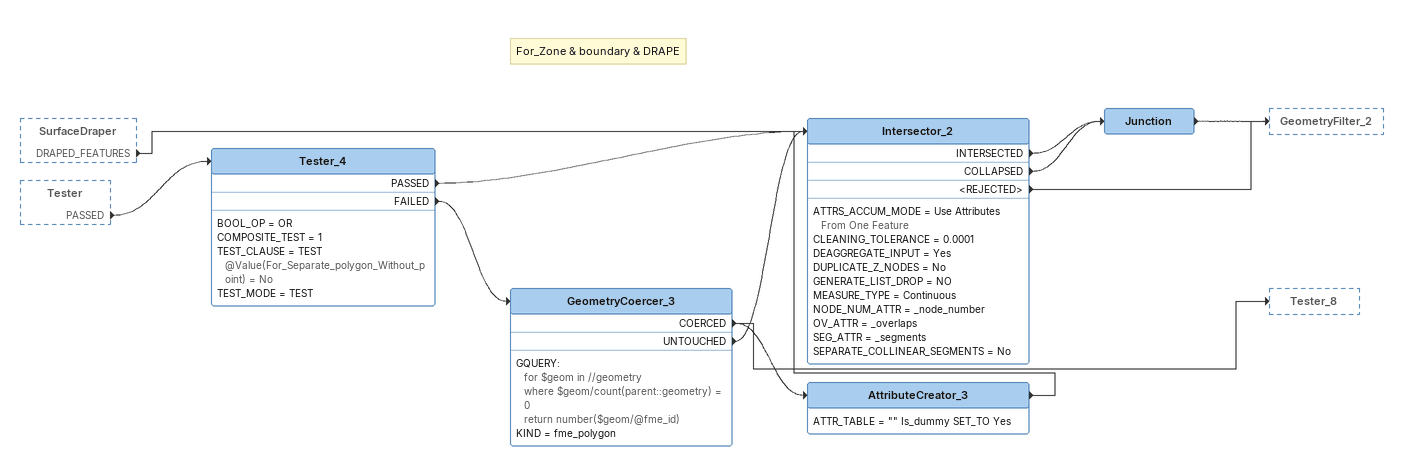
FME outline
SurfaceDraper [outside]
    DRAPED_FEATURES -> Intersector_2
Tester [outside]
    PASSED -> Tester_4
Tester_4
    BOOL_OP = OR
    COMPOSITE_TEST = 1
    TEST_CLAUSE = TEST @Value(For_Separate_polygon_Without_point) = No
    TEST_MODE = TEST
    PASSED -> Intersector_2
    FAILED -> GeometryCoercer_3
GeometryCoercer_3
    GQUERY:
      for $geom in //geometry
      where $geom/count(parent::geometry) = 0
      return number($geom/@fme_id)
    KIND = fme_polygon
    COERCED -> AttributeCreator_3
    COERCED -> Tester_8
    UNTOUCHED -> Intersector_2
AttributeCreator_3
    ATTR_TABLE = "" Is_dummy SET_TO Yes
    -> Intersector_2
Note: For_Zone & boundary & DRAPE
Intersector_2
    ATTRS_ACCUM_MODE = Use Attributes From One Feature
    CLEANING_TOLERANCE = 0.0001
    DEAGGREGATE_INPUT = Yes
    DUPLICATE_Z_NODES = No
    GENERATE_LIST_DROP = NO
    MEASURE_TYPE = Continuous
    NODE_NUM_ATTR = _node_number
    OV_ATTR = _overlaps
    SEG_ATTR = _segments
    SEPARATE_COLLINEAR_SEGMENTS = No
    INTERSECTED -> Junction
    COLLAPSED -> Junction
    <REJECTED> -> GeometryFilter_2
Junction
    -> GeometryFilter_2
